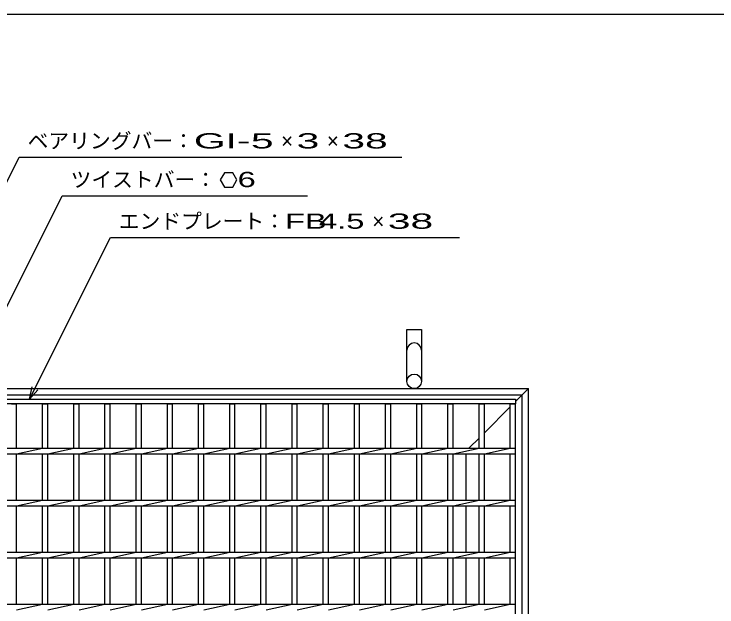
# Model space of a CAD drawing. Units: millimetres, scale not verified. Extents: x -1456 to 1385, y -1026 to 843.
# Drawn here: x -872 to -196, y 272 to 843 of the extents above; entities that cross this region are included whole.
import ezdxf
from ezdxf.enums import TextEntityAlignment as Align

# ---------------------------------------------------------------- set-up
doc = ezdxf.new("R2010")
doc.units = ezdxf.units.MM
doc.header["$LTSCALE"] = 8
for name, color, linetype, lineweight in [('0_2', 150, 'Continuous', 25), ('16', 3, 'Continuous', 25), ('19', 6, 'Continuous', 25), ('22', 4, 'Continuous', 25)]:
    doc.layers.add(name, color=color, linetype=linetype, lineweight=lineweight)
doc.styles.add('ベクトル', font='')
doc.styles.get('ベクトル').set_extended_font_data('ベクトル')

msp = doc.modelspace()

# ---------------------------------------------------------------- linework, layer by layer
at = {"layer": '0_2'}
msp.add_line((-1383.2, 842.8), (1384.8, 842.8), dxfattribs=at)
at = {"layer": '16'}
for p, q in [((-1085, 472.5), (-390, 472.5)), ((-390, 468), (-1085, 468)), ((-875, 468), (-870, 468)), ((-870, 425.25), (-870, 468)), ((-845, 425.25), (-845, 468)), ((-845, 468), (-840, 468)), ((-840, 425.25), (-840, 468)), ((-815, 425.25), (-815, 468)), ((-815, 468), (-810, 468)), ((-810, 425.25), (-810, 468)), ((-785, 425.25), (-785, 468)), ((-785, 468), (-780, 468)), ((-780, 425.25), (-780, 468)), ((-755, 425.25), (-755, 468)), ((-755, 468), (-750, 468)), ((-750, 425.25), (-750, 468)), ((-725, 425.25), (-725, 468)), ((-725, 468), (-720, 468)), ((-720, 425.25), (-720, 468)), ((-695, 425.25), (-695, 468)), ((-695, 468), (-690, 468)), ((-690, 425.25), (-690, 468)), ((-665, 425.25), (-665, 468)), ((-665, 468), (-660, 468)), ((-660, 425.25), (-660, 468)), ((-635, 425.25), (-635, 468)), ((-635, 468), (-630, 468)), ((-630, 425.25), (-630, 468)), ((-605, 425.25), (-605, 468)), ((-605, 468), (-600, 468)), ((-600, 425.25), (-600, 468)), ((-575, 425.25), (-575, 468)), ((-575, 468), (-570, 468)), ((-570, 425.25), (-570, 468)), ((-545, 425.25), (-545, 468)), ((-545, 468), (-540, 468)), ((-540, 425.25), (-540, 468)), ((-515, 425.25), (-515, 468)), ((-515, 468), (-510, 468)), ((-510, 425.25), (-510, 468)), ((-485, 425.25), (-485, 468)), ((-485, 468), (-480, 468)), ((-480, 425.25), (-480, 468)), ((-455, 425.25), (-455, 468)), ((-455, 468), (-450, 468)), ((-450, 425.25), (-450, 468)), ((-425, 425.25), (-425, 468)), ((-425, 468), (-420, 468)), ((-420, 425.25), (-420, 468)), ((-395, 425.25), (-395, 468)), ((-395, 468), (-390, 468)), ((-390, 472.5), (-390, 468)), ((-390, -223), (-390, 468)), ((-1085, 425.25), (-390, 425.25)), ((-1085, 419.75), (-390, 419.75)), ((-870, 419.75), (-845, 425.25)), ((-870, 375.25), (-870, 419.75)), ((-845, 375.25), (-845, 419.75)), ((-840, 419.75), (-815, 425.25)), ((-840, 375.25), (-840, 419.75)), ((-815, 375.25), (-815, 419.75)), ((-810, 419.75), (-785, 425.25)), ((-810, 375.25), (-810, 419.75)), ((-785, 375.25), (-785, 419.75)), ((-780, 419.75), (-755, 425.25)), ((-780, 375.25), (-780, 419.75)), ((-755, 375.25), (-755, 419.75)), ((-750, 419.75), (-725, 425.25)), ((-750, 375.25), (-750, 419.75)), ((-725, 375.25), (-725, 419.75)), ((-720, 419.75), (-695, 425.25)), ((-720, 375.25), (-720, 419.75)), ((-695, 375.25), (-695, 419.75)), ((-690, 419.75), (-665, 425.25)), ((-690, 375.25), (-690, 419.75)), ((-665, 375.25), (-665, 419.75)), ((-660, 419.75), (-635, 425.25)), ((-660, 375.25), (-660, 419.75)), ((-635, 375.25), (-635, 419.75)), ((-630, 419.75), (-605, 425.25)), ((-630, 375.25), (-630, 419.75)), ((-605, 375.25), (-605, 419.75)), ((-600, 419.75), (-575, 425.25)), ((-600, 375.25), (-600, 419.75)), ((-575, 375.25), (-575, 419.75)), ((-570, 419.75), (-545, 425.25)), ((-570, 375.25), (-570, 419.75)), ((-545, 375.25), (-545, 419.75)), ((-540, 419.75), (-515, 425.25)), ((-540, 375.25), (-540, 419.75)), ((-515, 375.25), (-515, 419.75)), ((-510, 419.75), (-485, 425.25)), ((-510, 375.25), (-510, 419.75)), ((-485, 375.25), (-485, 419.75)), ((-480, 419.75), (-455, 425.25)), ((-480, 375.25), (-480, 419.75)), ((-455, 375.25), (-455, 419.75)), ((-450, 419.75), (-425, 425.25)), ((-450, 375.25), (-450, 419.75)), ((-425, 375.25), (-425, 419.75)), ((-420, 419.75), (-395, 425.25)), ((-420, 375.25), (-420, 419.75)), ((-395, 375.25), (-395, 419.75)), ((-390, 419.75), (-390, 425.25)), ((-1085, 375.25), (-390, 375.25)), ((-870, 369.75), (-845, 375.25)), ((-840, 369.75), (-815, 375.25)), ((-810, 369.75), (-785, 375.25)), ((-780, 369.75), (-755, 375.25)), ((-750, 369.75), (-725, 375.25)), ((-720, 369.75), (-695, 375.25)), ((-690, 369.75), (-665, 375.25)), ((-660, 369.75), (-635, 375.25)), ((-630, 369.75), (-605, 375.25)), ((-600, 369.75), (-575, 375.25)), ((-570, 369.75), (-545, 375.25)), ((-540, 369.75), (-515, 375.25)), ((-510, 369.75), (-485, 375.25)), ((-480, 369.75), (-455, 375.25)), ((-450, 369.75), (-425, 375.25)), ((-420, 369.75), (-395, 375.25)), ((-390, 369.75), (-390, 375.25)), ((-1085, 369.75), (-390, 369.75)), ((-870, 325.25), (-870, 369.75)), ((-845, 325.25), (-845, 369.75)), ((-840, 325.25), (-840, 369.75)), ((-815, 325.25), (-815, 369.75)), ((-810, 325.25), (-810, 369.75)), ((-785, 325.25), (-785, 369.75)), ((-780, 325.25), (-780, 369.75)), ((-755, 325.25), (-755, 369.75)), ((-750, 325.25), (-750, 369.75)), ((-725, 325.25), (-725, 369.75)), ((-720, 325.25), (-720, 369.75)), ((-695, 325.25), (-695, 369.75)), ((-690, 325.25), (-690, 369.75)), ((-665, 325.25), (-665, 369.75)), ((-660, 325.25), (-660, 369.75)), ((-635, 325.25), (-635, 369.75)), ((-630, 325.25), (-630, 369.75)), ((-605, 325.25), (-605, 369.75)), ((-600, 325.25), (-600, 369.75)), ((-575, 325.25), (-575, 369.75)), ((-570, 325.25), (-570, 369.75)), ((-545, 325.25), (-545, 369.75)), ((-540, 325.25), (-540, 369.75)), ((-515, 325.25), (-515, 369.75)), ((-510, 325.25), (-510, 369.75)), ((-485, 325.25), (-485, 369.75)), ((-480, 325.25), (-480, 369.75)), ((-455, 325.25), (-455, 369.75)), ((-450, 325.25), (-450, 369.75)), ((-425, 325.25), (-425, 369.75)), ((-420, 325.25), (-420, 369.75)), ((-395, 325.25), (-395, 369.75)), ((-1085, 325.25), (-390, 325.25)), ((-870, 319.75), (-845, 325.25)), ((-840, 319.75), (-815, 325.25)), ((-810, 319.75), (-785, 325.25)), ((-780, 319.75), (-755, 325.25)), ((-750, 319.75), (-725, 325.25)), ((-720, 319.75), (-695, 325.25)), ((-690, 319.75), (-665, 325.25)), ((-660, 319.75), (-635, 325.25)), ((-630, 319.75), (-605, 325.25)), ((-600, 319.75), (-575, 325.25)), ((-570, 319.75), (-545, 325.25)), ((-540, 319.75), (-515, 325.25)), ((-510, 319.75), (-485, 325.25)), ((-480, 319.75), (-455, 325.25)), ((-450, 319.75), (-425, 325.25)), ((-420, 319.75), (-395, 325.25)), ((-390, 319.75), (-390, 325.25)), ((-1085, 319.75), (-390, 319.75)), ((-870, 275.25), (-870, 319.75)), ((-845, 275.25), (-845, 319.75)), ((-840, 275.25), (-840, 319.75)), ((-815, 275.25), (-815, 319.75)), ((-810, 275.25), (-810, 319.75)), ((-785, 275.25), (-785, 319.75)), ((-780, 275.25), (-780, 319.75)), ((-755, 275.25), (-755, 319.75)), ((-750, 275.25), (-750, 319.75)), ((-725, 275.25), (-725, 319.75)), ((-720, 275.25), (-720, 319.75)), ((-695, 275.25), (-695, 319.75)), ((-690, 275.25), (-690, 319.75)), ((-665, 275.25), (-665, 319.75)), ((-660, 275.25), (-660, 319.75)), ((-635, 275.25), (-635, 319.75)), ((-630, 275.25), (-630, 319.75)), ((-605, 275.25), (-605, 319.75)), ((-600, 275.25), (-600, 319.75)), ((-575, 275.25), (-575, 319.75)), ((-570, 275.25), (-570, 319.75)), ((-545, 275.25), (-545, 319.75)), ((-540, 275.25), (-540, 319.75)), ((-515, 275.25), (-515, 319.75)), ((-510, 275.25), (-510, 319.75)), ((-485, 275.25), (-485, 319.75)), ((-480, 275.25), (-480, 319.75)), ((-455, 275.25), (-455, 319.75)), ((-450, 275.25), (-450, 319.75)), ((-425, 275.25), (-425, 319.75)), ((-420, 275.25), (-420, 319.75)), ((-395, 275.25), (-395, 319.75)), ((-1085, 275.25), (-390, 275.25)), ((-870, 269.75), (-845, 275.25)), ((-840, 269.75), (-815, 275.25)), ((-810, 269.75), (-785, 275.25)), ((-780, 269.75), (-755, 275.25)), ((-750, 269.75), (-725, 275.25)), ((-720, 269.75), (-695, 275.25)), ((-690, 269.75), (-665, 275.25)), ((-660, 269.75), (-635, 275.25)), ((-630, 269.75), (-605, 275.25)), ((-600, 269.75), (-575, 275.25)), ((-570, 269.75), (-545, 275.25)), ((-540, 269.75), (-515, 275.25)), ((-510, 269.75), (-485, 275.25)), ((-480, 269.75), (-455, 275.25)), ((-450, 269.75), (-425, 275.25)), ((-420, 269.75), (-395, 275.25)), ((-390, 269.75), (-390, 275.25))]:
    msp.add_line(p, q, dxfattribs=at)
at = {"layer": '19'}
for p, q in [((-494.5, 489.5), (-494.5, 539.5)), ((-494.5, 539.5), (-480.5, 539.5)), ((-480.5, 539.5), (-480.5, 489.5)), ((-1097.5, 482.5), (-377.5, 482.5)), ((-390, 470), (-377.5, 482.5)), ((-377.5, -237.5), (-377.5, 482.5)), ((-1091.5, 476.5), (-383.5, 476.5)), ((-383.5, -231.5), (-383.5, 476.5)), ((-420, 440), (-395, 465)), ((-434.5, 425.5), (-425, 435)), ((-437.5, 375.5), (-437.5, 419.5)), ((-437.5, 325.5), (-437.5, 369.5)), ((-437.5, 275.5), (-437.5, 319.5))]:
    msp.add_line(p, q, dxfattribs=at)
msp.add_circle((-487.5, 489.5), 7, dxfattribs=at)
msp.add_arc((-487.5, 519.5), 7, 0, 180, dxfattribs=at)
at = {"layer": '22'}
for p, q in [((-1020, 400.25), (-867.5, 705.25)), ((-867.5, 705.25), (-499.5, 705.25)), ((-670.124, 690.212), (-674.124, 683.284)), ((-662.124, 690.212), (-670.124, 690.212)), ((-658.125, 683.2), (-662.124, 690.212)), ((-674.124, 683.284), (-670.124, 676.356)), ((-662.124, 676.356), (-658.124, 683.284)), ((-670.124, 676.356), (-662.124, 676.356)), ((-947.5, 425.25), (-826.125, 668)), ((-826.125, 668), (-590.125, 668)), ((-857.5, 472.5), (-779.75, 628)), ((-779.75, 628), (-443.75, 628)), ((-857.5, 472.5), (-855.1, 484.18)), ((-857.5, 472.5), (-849.5, 481.3))]:
    msp.add_line(p, q, dxfattribs=at)

# ---------------------------------------------------------------- texts
at = {"layer": '22', "color": 2, "style": 'ベクトル'}
for s, p in [('ベアリングバー：', (-859.5, 720.85)), ('×', (-615.5, 720.85)), ('×', (-571.5, 720.85)), ('ツイストバー：', (-818.125, 683.6)), ('エンドプレート：', (-771.75, 643.6)), ('×', (-527.75, 643.6))]:
    msp.add_text(s, height=14.66, dxfattribs=at).set_placement(p, align=Align.MIDDLE_LEFT)
for s, width, p in [('GI-', 2, (-699.5, 720.85)), (' 5 ', 2, (-655.5, 720.85)), (' 3 ', 2, (-611.5, 720.85)), (' 38 ', 2, (-567.5, 720.85)), (' 6', 1.6, (-666.124, 683.684)), ('FB', 1.6, (-611.75, 643.6)), (' 4.5 ', 1.6, (-587.75, 643.6)), (' 38 ', 2, (-523.75, 643.6))]:
    msp.add_text(s, height=14.66, dxfattribs=dict(at, width=width)).set_placement(p, align=Align.MIDDLE_LEFT)

doc.saveas('drawing.dxf')
